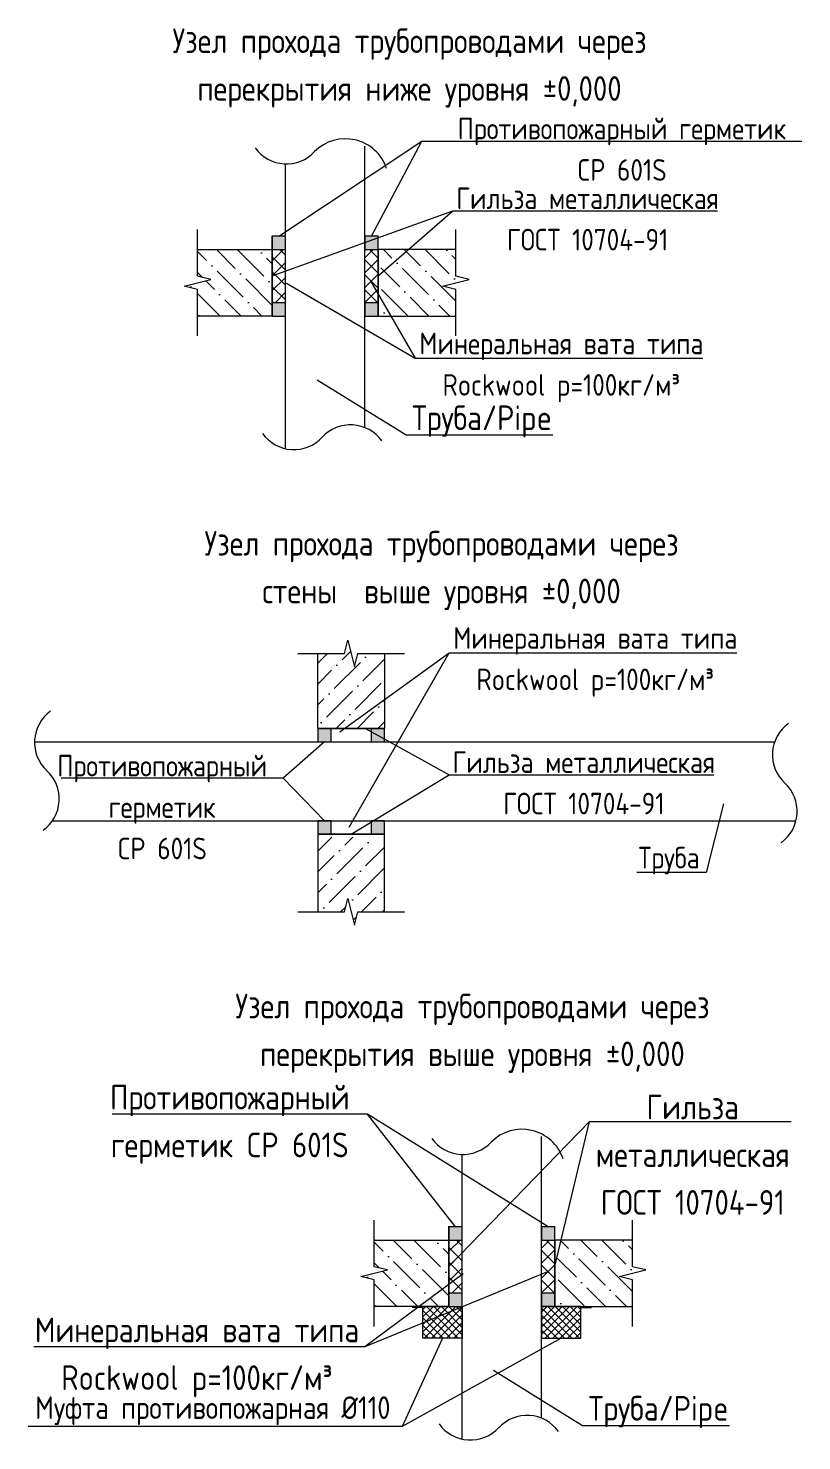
# Model space of a CAD drawing. Header units: millimetres. Extents: x 56023 to 81647, y 35036 to 59756.
# Drawn here: x 79909.6 to 79999.3, y 35036.2 to 35199.9 of the extents above; entities that cross this region are included whole.
import ezdxf

# ---------------------------------------------------------------- set-up
doc = ezdxf.new("R2010")
doc.units = ezdxf.units.MM
doc.layers.add('Узел прохода через преграды_dwg', color=7, linetype='Continuous', lineweight=9, true_color=0x767676)
doc.styles.add('ISOCPEUR', font='isocpeur.ttf', dxfattribs={"width": 0.85, "height": 125})
doc.styles.add('ISOCPEUR_1', font='isocpeur.ttf', dxfattribs={"width": 0.85, "height": 2.502674})
doc.styles.add('ISOCPEUR_2', font='isocpeur.ttf', dxfattribs={"width": 0.85, "height": 2.857508})

# ---------------------------------------------------------------- blocks, each defined once
blk = doc.blocks.new('Узел прохода через преграды_dwg-2100434-Узлы прохода труб через преграды')
at = {"lineweight": 9, "true_color": 0x808080}
h = blk.add_hatch(color=8, dxfattribs=at)
h.paths.add_polyline_path([(5043699.16, -1057329.98), (5043699.16, -1057328.44), (5043697.62, -1057328.44), (5043697.62, -1057329.98)])
h.paths.add_polyline_path([(5043697.62, -1057322.28), (5043699.16, -1057322.28), (5043699.16, -1057320.74), (5043697.62, -1057320.74)])
h = blk.add_hatch(color=8, dxfattribs=at)
h.paths.add_polyline_path([(5043709.88, -1057329.98), (5043709.88, -1057328.44), (5043708.34, -1057328.44), (5043708.34, -1057329.98)])
h.paths.add_polyline_path([(5043708.34, -1057322.28), (5043709.88, -1057322.28), (5043709.88, -1057320.74), (5043708.34, -1057320.74)])
h = blk.add_hatch(dxfattribs=at)
h.set_pattern_fill('FP_30', color=8, style=0, pattern_type=2)
h.set_pattern_definition([(135, (5033852.396, -1116772.318), (-3.32764451, 0.907925107), [4.279, -0.856, 0, -0.856])])
h.paths.add_polyline_path([(5043718.9, -1057329.98), (5043718.9, -1057326.9), (5043717.35, -1057326.52), (5043720.44, -1057325.75), (5043718.9, -1057325.36), (5043718.9, -1057322.28), (5043710.21, -1057322.28), (5043710.21, -1057329.98), (5043715.35, -1057329.98)])
h.paths.add_polyline_path([(5043688.96, -1057329.98), (5043697.62, -1057329.98), (5043697.62, -1057322.28), (5043688.96, -1057322.28), (5043688.96, -1057325.36), (5043690.5, -1057325.75), (5043687.42, -1057326.52), (5043688.96, -1057326.9)])
h = blk.add_hatch(dxfattribs=at)
h.set_pattern_fill('FP_31', color=8, style=0, pattern_type=2)
h.set_pattern_definition([(45, (5024194.163, -1053207.802), (-0.86408449, 0.86408449), []), (135, (5024194.163, -1053207.802), (-0.86408449, -0.86408449), [])])
h.paths.add_polyline_path([(5043708.34, -1057328.44), (5043709.88, -1057328.44), (5043709.88, -1057322.28), (5043708.34, -1057322.28)])
h.paths.add_polyline_path([(5043699.16, -1057328.44), (5043699.16, -1057322.28), (5043697.62, -1057322.28), (5043697.62, -1057328.44)])
h = blk.add_hatch(dxfattribs=at)
h.set_pattern_fill('FP_29', color=8, style=0, pattern_type=2)
h.set_pattern_definition([(45, (4984260.571, -1047532.542), (0.907925107, 3.32764451), [4.279, -0.856, 0, -0.856])])
h.paths.add_polyline_path([(5043707.14, -1057400.58), (5043707.52, -1057399.04), (5043710.61, -1057399.04), (5043710.61, -1057390.36), (5043702.9, -1057390.36), (5043702.9, -1057399.04), (5043705.98, -1057399.04), (5043706.37, -1057397.5), (5043706.99, -1057399.98)])
h.paths.add_polyline_path([(5043702.9, -1057377.77), (5043710.61, -1057377.77), (5043710.61, -1057369.1), (5043707.52, -1057369.1), (5043707.14, -1057370.64), (5043706.37, -1057367.56), (5043705.98, -1057369.1), (5043702.9, -1057369.1), (5043702.9, -1057374.76)])
h = blk.add_hatch(color=8, dxfattribs=at)
h.paths.add_polyline_path([(5043709.06, -1057379.31), (5043710.61, -1057379.31), (5043710.61, -1057377.77), (5043709.06, -1057377.77)])
h.paths.add_polyline_path([(5043704.44, -1057379.31), (5043704.44, -1057377.77), (5043702.9, -1057377.77), (5043702.9, -1057379.31)])
h = blk.add_hatch(color=8, dxfattribs=at)
h.paths.add_polyline_path([(5043709.06, -1057390.03), (5043710.61, -1057390.03), (5043710.61, -1057388.49), (5043709.06, -1057388.49)])
h.paths.add_polyline_path([(5043704.44, -1057390.03), (5043704.44, -1057388.49), (5043702.9, -1057388.49), (5043702.9, -1057390.03)])
h = blk.add_hatch(color=8, dxfattribs=at)
h.paths.add_polyline_path([(5043719.63, -1057444.77), (5043719.63, -1057443.23), (5043718.09, -1057443.23), (5043718.09, -1057444.77)])
h.paths.add_polyline_path([(5043718.09, -1057437.07), (5043719.63, -1057437.07), (5043719.63, -1057435.53), (5043718.09, -1057435.53)])
h = blk.add_hatch(color=8, dxfattribs=at)
h.paths.add_polyline_path([(5043730.35, -1057444.77), (5043730.35, -1057443.23), (5043728.81, -1057443.23), (5043728.81, -1057444.77)])
h.paths.add_polyline_path([(5043728.81, -1057437.07), (5043730.35, -1057437.07), (5043730.35, -1057435.53), (5043728.81, -1057435.53)])
h = blk.add_hatch(dxfattribs=at)
h.set_pattern_fill('FP_32', color=8, style=0, pattern_type=2)
h.set_pattern_definition([(135, (5033872.861, -1116887.104), (-3.32764451, 0.907925107), [4.279, -0.856, 0, -0.856])])
h.paths.add_polyline_path([(5043715.35, -1057444.77), (5043718.09, -1057444.77), (5043718.09, -1057437.07), (5043709.42, -1057437.07), (5043709.42, -1057440.15), (5043710.96, -1057440.53), (5043707.88, -1057441.3), (5043709.42, -1057441.69), (5043709.42, -1057444.77), (5043715.08, -1057444.77)])
h.paths.add_polyline_path([(5043739.36, -1057444.77), (5043739.36, -1057441.69), (5043737.82, -1057441.3), (5043740.9, -1057440.53), (5043739.36, -1057440.15), (5043739.36, -1057437.07), (5043730.68, -1057437.07), (5043730.68, -1057444.77), (5043733.36, -1057444.77)])
h = blk.add_hatch(dxfattribs=at)
h.set_pattern_fill('FP_33', color=8, style=0, pattern_type=2)
h.set_pattern_definition([(45, (5024214.628, -1053322.588), (-0.86408449, 0.86408449), []), (135, (5024214.628, -1053322.588), (-0.86408449, -0.86408449), [])])
h.paths.add_polyline_path([(5043730.35, -1057443.23), (5043730.35, -1057437.07), (5043728.81, -1057437.07), (5043728.81, -1057443.23)])
h.paths.add_polyline_path([(5043719.63, -1057443.23), (5043719.63, -1057437.07), (5043718.09, -1057437.07), (5043718.09, -1057443.23)])
at = {"lineweight": 20, "true_color": 0x808080}
h = blk.add_hatch(dxfattribs=at)
h.set_pattern_fill('FP_34', color=8, style=0, pattern_type=2)
h.set_pattern_definition([(135, (5039567.389, -1076866.847), (-0.432042243, -0.432042243), []), (225, (5039567.389, -1076866.847), (0.432042243, -0.432042243), [])])
h.paths.add_polyline_path([(5043719.63, -1057448.45), (5043719.63, -1057444.77), (5043715.08, -1057444.77), (5043715.08, -1057448.45), (5043715.35, -1057448.45)])
h = blk.add_hatch(dxfattribs=at)
h.set_pattern_fill('FP_35', color=8, style=0, pattern_type=2)
h.set_pattern_definition([(135, (5039565.02, -1076866.847), (-0.432042243, -0.432042243), []), (225, (5039565.02, -1076866.847), (0.432042243, -0.432042243), [])])
h.paths.add_polyline_path([(5043733.36, -1057448.45), (5043733.36, -1057444.77), (5043728.81, -1057444.77), (5043728.81, -1057448.45)])
at = {"color": 8, "lineweight": 9, "true_color": 0x808080}
for p, q in [((5043709.11, -1057320.74), (5043714.95, -1057309.71)), ((5043708.34, -1057342.91), (5043708.34, -1057310.28)), ((5043699.16, -1057345.36), (5043699.16, -1057312.36)), ((5043697.62, -1057325.34), (5043718.54, -1057317.79)), ((5043697.62, -1057329.98), (5043697.62, -1057320.69)), ((5043709.03, -1057325.96), (5043714.17, -1057334.87)), ((5043706.52, -1057389.2), (5043718.1, -1057369)), ((5043702.9, -1057377.77), (5043710.61, -1057377.77)), ((5043708.43, -1057377.77), (5043718.1, -1057383.15)), ((5043670.06, -1057379.31), (5043755.84, -1057379.31)), ((5043703.67, -1057388.49), (5043698.87, -1057383.55)), ((5043672.14, -1057388.49), (5043758.3, -1057388.49)), ((5043729.58, -1057435.53), (5043708.64, -1057422.49)), ((5043718.09, -1057440.12), (5043734.36, -1057423.33)), ((5043728.81, -1057457.7), (5043728.81, -1057425.06)), ((5043719.63, -1057460.14), (5043719.63, -1057427.14)), ((5043718.09, -1057444.77), (5043718.09, -1057435.47)), ((5043729.5, -1057440.74), (5043708.36, -1057449.45)), ((5043715.08, -1057444.87), (5043713.84, -1057444.87)), ((5043733.36, -1057444.87), (5043734.6, -1057444.87)), ((5043731.08, -1057448.45), (5043712.66, -1057458.67))]:
    blk.add_line(p, q, dxfattribs=at)
at = {"color": 8, "lineweight": 9, "true_color": 0x808080, "flags": 128}
for points in [[(5043698.39, -1057320.74), (5043714.95, -1057309.71), (5043717.28, -1057309.71), (5043758.98, -1057309.71)], [(5043709.88, -1057325.34), (5043718.54, -1057317.79), (5043719.11, -1057317.79), (5043749.21, -1057317.79)], [(5043688.96, -1057332.29), (5043688.96, -1057328.06), (5043688.96, -1057326.9), (5043687.42, -1057326.52), (5043690.5, -1057325.75), (5043688.96, -1057325.36), (5043688.96, -1057324.21), (5043688.96, -1057319.97)], [(5043718.9, -1057332.29), (5043718.9, -1057328.06), (5043718.9, -1057326.9), (5043717.35, -1057326.52), (5043720.44, -1057325.75), (5043718.9, -1057325.36), (5043718.9, -1057324.21), (5043718.9, -1057319.97)], [(5043709.88, -1057329.98), (5043709.88, -1057328.44), (5043708.34, -1057328.44), (5043708.34, -1057329.98), (5043709.88, -1057329.98), (5043709.88, -1057320.69)], [(5043688.96, -1057322.28), (5043697.62, -1057322.28), (5043697.62, -1057329.98), (5043688.96, -1057329.98)], [(5043718.9, -1057322.28), (5043709.88, -1057322.28), (5043709.88, -1057329.98), (5043718.9, -1057329.98)], [(5043699.27, -1057326.18), (5043714.17, -1057334.87), (5043714.74, -1057334.87), (5043747.5, -1057334.87)], [(5043702.81, -1057337.38), (5043713.12, -1057343.75), (5043713.69, -1057343.75), (5043730.13, -1057343.75)], [(5043700.59, -1057369.1), (5043704.83, -1057369.1), (5043705.98, -1057369.1), (5043706.37, -1057367.56), (5043707.14, -1057370.64), (5043707.52, -1057369.1), (5043708.68, -1057369.1), (5043712.92, -1057369.1)], [(5043710.61, -1057369.1), (5043710.61, -1057377.77), (5043702.9, -1057377.77), (5043702.9, -1057369.1)], [(5043705.44, -1057378.15), (5043718.1, -1057369), (5043718.67, -1057369), (5043751.43, -1057369)], [(5043703.67, -1057379.31), (5043698.87, -1057383.55), (5043696.55, -1057383.55), (5043673.15, -1057383.55)], [(5043706.75, -1057390.03), (5043718.1, -1057383.15), (5043718.67, -1057383.15), (5043748.77, -1057383.15)], [(5043749.89, -1057386.5), (5043747.89, -1057394.46), (5043747.32, -1057394.46), (5043739.87, -1057394.46)], [(5043702.9, -1057390.03), (5043704.44, -1057390.03), (5043704.44, -1057388.49), (5043702.9, -1057388.49), (5043702.9, -1057390.03), (5043710.61, -1057390.03)], [(5043710.61, -1057399.04), (5043710.61, -1057390.03), (5043702.9, -1057390.03), (5043702.9, -1057399.04)], [(5043700.59, -1057399.04), (5043704.83, -1057399.04), (5043705.98, -1057399.04), (5043706.37, -1057397.5), (5043707.14, -1057400.58), (5043707.52, -1057399.04), (5043708.68, -1057399.04), (5043712.92, -1057399.04)], [(5043718.86, -1057435.53), (5043708.64, -1057422.49), (5043706.31, -1057422.49), (5043679.07, -1057422.49)], [(5043730.35, -1057440.12), (5043734.36, -1057423.33), (5043734.93, -1057423.33), (5043757.75, -1057423.33)], [(5043709.42, -1057447.08), (5043709.42, -1057442.85), (5043709.42, -1057441.69), (5043707.88, -1057441.3), (5043710.96, -1057440.53), (5043709.42, -1057440.15), (5043709.42, -1057438.99), (5043709.42, -1057434.76)], [(5043730.35, -1057444.77), (5043730.35, -1057443.23), (5043728.81, -1057443.23), (5043728.81, -1057444.77), (5043730.35, -1057444.77), (5043730.35, -1057435.47)], [(5043739.36, -1057447.08), (5043739.36, -1057442.85), (5043739.36, -1057441.69), (5043737.82, -1057441.3), (5043740.9, -1057440.53), (5043739.36, -1057440.15), (5043739.36, -1057438.99), (5043739.36, -1057434.76)], [(5043709.42, -1057437.07), (5043718.09, -1057437.07), (5043718.09, -1057444.77), (5043709.42, -1057444.77)], [(5043739.36, -1057437.07), (5043730.35, -1057437.07), (5043730.35, -1057444.77), (5043739.36, -1057444.77)], [(5043719.73, -1057440.97), (5043708.36, -1057449.45), (5043707.79, -1057449.45), (5043669.99, -1057449.45)], [(5043717.35, -1057448.45), (5043712.66, -1057458.67), (5043712.09, -1057458.67), (5043669.34, -1057458.67)], [(5043723.27, -1057452.16), (5043733.58, -1057458.54), (5043734.15, -1057458.54), (5043750.6, -1057458.54)]]:
    blk.add_lwpolyline(points, dxfattribs=at)
for points in [[(5043699.16, -1057322.28), (5043699.16, -1057320.74), (5043697.62, -1057320.74), (5043697.62, -1057322.28)], [(5043709.88, -1057322.28), (5043709.88, -1057320.74), (5043708.34, -1057320.74), (5043708.34, -1057322.28)], [(5043699.16, -1057329.98), (5043699.16, -1057328.44), (5043697.62, -1057328.44), (5043697.62, -1057329.98)], [(5043702.9, -1057379.31), (5043704.44, -1057379.31), (5043704.44, -1057377.77), (5043702.9, -1057377.77)], [(5043709.06, -1057379.31), (5043710.61, -1057379.31), (5043710.61, -1057377.77), (5043709.06, -1057377.77)], [(5043709.06, -1057390.03), (5043710.61, -1057390.03), (5043710.61, -1057388.49), (5043709.06, -1057388.49)], [(5043719.63, -1057437.07), (5043719.63, -1057435.53), (5043718.09, -1057435.53), (5043718.09, -1057437.07)], [(5043730.35, -1057437.07), (5043730.35, -1057435.53), (5043728.81, -1057435.53), (5043728.81, -1057437.07)], [(5043719.63, -1057444.77), (5043719.63, -1057443.23), (5043718.09, -1057443.23), (5043718.09, -1057444.77), (5043719.63, -1057444.77), (5043719.63, -1057448.45), (5043715.08, -1057448.45), (5043715.08, -1057444.77)], [(5043728.81, -1057444.77), (5043728.81, -1057448.45), (5043733.36, -1057448.45), (5043733.36, -1057444.77)]]:
    blk.add_lwpolyline(points, close=True, dxfattribs=at)
at = {"color": 8, "lineweight": 9, "true_color": 0x808080}
for centre, radius, start, end in [((5043706.09, -1057314.47), 5.03, 18.6182, 135.0902), ((5043699.25, -1057307.89), 4.46, 215.6749, 317.2758), ((5043706.68, -1057347.05), 4.46, 35.6749, 137.2758), ((5043700.12, -1057341), 4.46, 215.6749, 317.2758), ((5043674.53, -1057379.39), 4.46, 125.6749, 227.2758), ((5043760.03, -1057380.83), 4.46, 125.6749, 227.2758), ((5043668.47, -1057385.95), 4.46, 305.6749, 47.2758), ((5043753.98, -1057387.39), 4.46, 305.6749, 47.2758), ((5043726.55, -1057429.26), 5.03, 18.6182, 135.0902), ((5043719.71, -1057422.68), 4.46, 215.6749, 317.2758), ((5043727.15, -1057461.84), 4.46, 35.6749, 137.2758), ((5043720.59, -1057455.78), 4.46, 215.6749, 317.2758)]:
    blk.add_arc(centre, radius, start, end, dxfattribs=at)
at = {"lineweight": 9, "attachment_point": 2}
for s, insert, char_height, width, line_spacing_factor, style in [('Узел прохода трубопроводами через\\Pперекрытия ниже уровня ±0,000', (5043713.52, -1057296.65), 2.8575, 67.3567, 1.161352, 'ISOCPEUR_2'), ('Противопожарный герметик\\PCP 601S', (5043738.13, -1057307), 2.5027, 45.1234, 1.150076, 'ISOCPEUR_1'), ('Гильза металлическая\\PГОСТ 10704-91', (5043734.16, -1057315.08), 2.5027, 36.5564, 1.150076, 'ISOCPEUR_1'), ('Минеральная вата типа\\PRockwool p=100кг/м\\fISOCPEUR|b0|i0|c238|p34|;\\W.85;³', (5043731.12, -1057331.91), 2.5027, 39.7251, 1.150076, 'ISOCPEUR_1'), ('Труба/Pipe', (5043721.91, -1057340.34), 2.858, 19.9219, 1.161352, 'ISOCPEUR_2'), ('Узел прохода трубопроводами через\\Pстены  выше уровня ±0,000', (5043717.23, -1057354.89), 2.8575, 67.3567, 1.161352, 'ISOCPEUR_2'), ('Минеральная вата типа\\PRockwool p=100кг/м\\fISOCPEUR|b0|i0|c238|p34|;\\W.85;³', (5043735.05, -1057366.04), 2.5027, 39.7251, 1.150076, 'ISOCPEUR_1'), ('Гильза металлическая\\PГОСТ 10704-91', (5043733.72, -1057380.43), 2.5027, 36.5564, 1.150076, 'ISOCPEUR_1'), ('Противопожарный\\Pгерметик\\PCP 601S', (5043684.85, -1057380.84), 2.5027, 28.5469, 1.150076, 'ISOCPEUR_1'), ('Труба', (5043743.59, -1057391.5), 2.503, 9.4178, 1.150076, 'ISOCPEUR_1'), ('Узел прохода трубопроводами через\\Pперекрытия выше уровня ±0,000', (5043720.81, -1057408.52), 2.8575, 67.3567, 1.161352, 'ISOCPEUR_2'), ('Противопожарный\\Pгерметик CP 601S', (5043692.69, -1057419.08), 2.8575, 32.6307, 1.161352, 'ISOCPEUR_2'), ('Гильза\\Pметаллическая\\PГОСТ 10704-91', (5043746.34, -1057420.21), 2.8575, 27.4442, 1.161352, 'ISOCPEUR_2'), ('Минеральная вата типа\\PRockwool p=100кг/м\\fISOCPEUR|b0|i0|c238|p34|;\\W.85;³', (5043688.89, -1057446.05), 2.8575, 45.0648, 1.161352, 'ISOCPEUR_2'), ('Муфта противопожарная Ø110', (5043690.72, -1057455.18), 2.6194, 51.4176, 1.161352, 'ISOCPEUR'), ('Труба/Pipe', (5043742.37, -1057455.13), 2.858, 19.9219, 1.161352, 'ISOCPEUR_2')]:
    blk.add_mtext(s, dxfattribs=dict(at, insert=insert, char_height=char_height, width=width, line_spacing_factor=line_spacing_factor, style=style))

msp = doc.modelspace()

# ---------------------------------------------------------------- block references
at = {"layer": 'Узел прохода через преграды_dwg', "color": 8, "true_color": 0x808080}
msp.add_blockref('Узел прохода через преграды_dwg-2100434-Узлы прохода труб через преграды', (-4963759.71, 1092496.5), dxfattribs=at)

doc.saveas('drawing.dxf')
